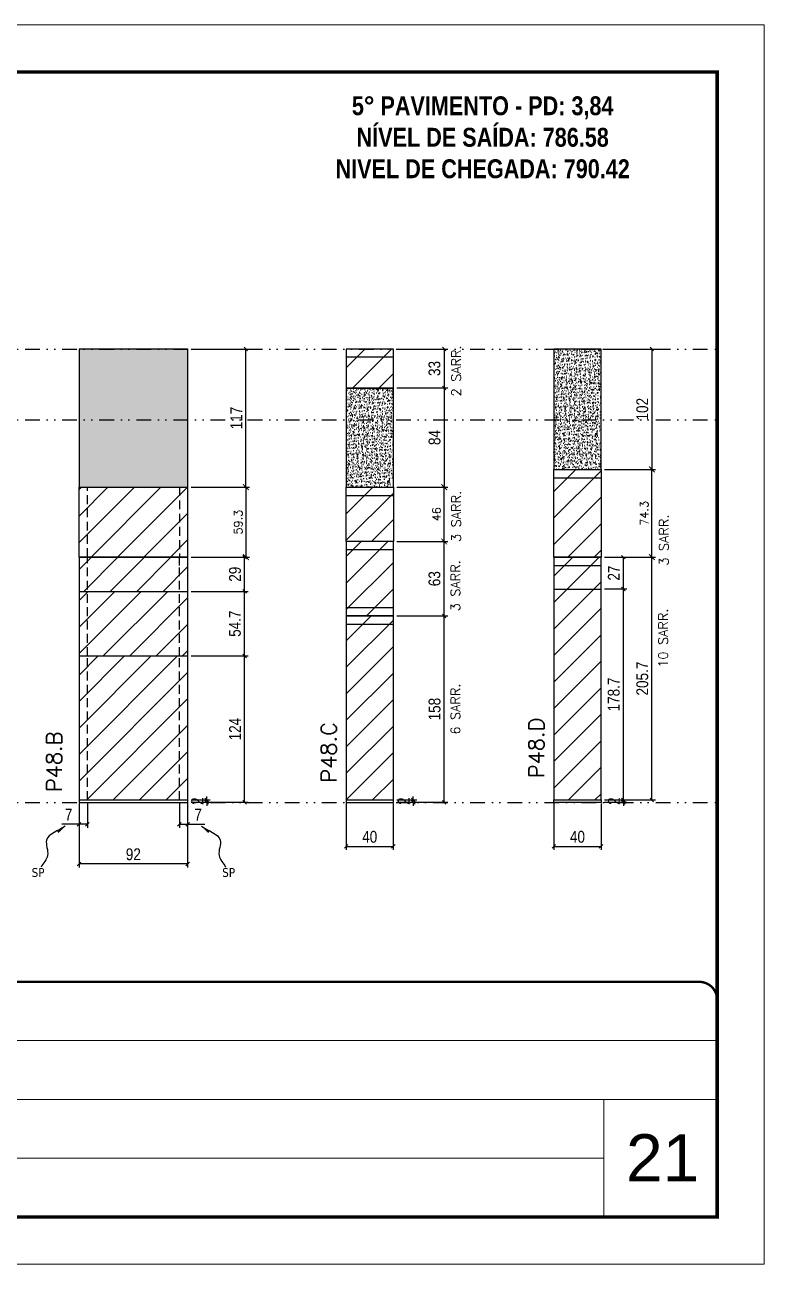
# Model space of a CAD drawing. Extents: x 28748 to 35002, y 14885 to 43501.
# Drawn here: x 29606 to 30233, y 36708 to 37758 of the extents above; entities that cross this region are included whole.
import ezdxf

# ---------------------------------------------------------------- set-up
doc = ezdxf.new("R2010")
doc.units = 0
for name, pattern in [('CONTINUO', [0]), ('DASHED', [0.75, 0.5, -0.25]), ('DIVIDE2', [0.625, 0.25, -0.125, 0, -0.125, 0, -0.125]), ('HIDDEN', [0.375, 0.25, -0.125])]:
    doc.linetypes.add(name, pattern=pattern)
for name, color, linetype, lineweight in [('CARIMBO', 255, 'Continuous', 9), ('Folhas', 255, 'Continuous', 9), ('Hachura', 251, 'Continuous', 9), ('SARRAFO DE PRESSAO', 251, 'DASHED', 9), ('Texto Seção', 7, 'Continuous', 15)]:
    doc.layers.add(name, color=color, linetype=linetype, lineweight=lineweight)
for name, color, linetype in [('COTA', 241, 'Continuous'), ('NOMENCLATURA', 7, 'Continuous'), ('Nível', 160, 'Continuous'), ('Painéis', 200, 'Continuous'), ('SARR_2.2x7', 40, 'Continuous'), ('Sarrafo de Pressão', 42, 'HIDDEN'), ('texto', 7, 'Continuous')]:
    doc.layers.add(name, color=color, linetype=linetype)
doc.styles.add('ARIAL', font='arial.ttf')
doc.styles.add('COTA TECNICA', font='techl___.ttf', dxfattribs={"height": 10})
doc.styles.add('COTA TECNICA-50', font='techl___.ttf', dxfattribs={"height": 10})
doc.styles.add('REGUA-120', font='ROMANS.shx', dxfattribs={"height": 15})
doc.styles.add('ROMANC', font='techb___.ttf', dxfattribs={"height": 2.5})
doc.styles.add('ROMANS', font='romans.shx')
doc.styles.get("Standard").update_dxf_attribs({"font": 'arial.ttf'})
doc.dimstyles.new('COTA PAINEL-50', dxfattribs={"dimtxt": 10, "dimasz": 3, "dimexe": 3, "dimexo": 3, "dimgap": 3, "dimtad": 1, "dimdec": 1, "dimzin": 12, "dimdsep": 46, "dimtxsty": 'COTA TECNICA-50', "dimblk1": 'OBLIQUE', "dimblk2": 'OBLIQUE', "dimsah": 1, "dimcen": 0.9, "dimclrd": 4, "dimclre": 4, "dimclrt": 240, "dimadec": 1, "dimazin": 3, "dimtfac": 1, "dimtdec": 1, "dimtmove": 0, "dimatfit": 3, "dimfxl": 1, "dimtolj": 1, "dimtzin": 12, "dimarcsym": 0})
doc.dimstyles.new('Cota Paínel', dxfattribs={"dimtxt": 7, "dimasz": 5, "dimexe": 3, "dimexo": 3, "dimgap": 3, "dimtad": 1, "dimdec": 1, "dimzin": 12, "dimdsep": 46, "dimtxsty": 'ROMANS', "dimblk": 'ARCHTICK', "dimcen": 0, "dimclrd": 4, "dimclre": 4, "dimclrt": 1, "dimadec": 1, "dimazin": 3, "dimtfac": 1, "dimtdec": 1, "dimtmove": 0, "dimatfit": 3, "dimldrblk": 'OBLIQUE', "dimfxl": 1, "dimtolj": 1, "dimtzin": 12, "dimarcsym": 0})
doc.dimstyles.new('PAINEL', dxfattribs={"dimtxt": 10, "dimasz": 3, "dimexe": 3, "dimexo": 3, "dimgap": 3, "dimtad": 1, "dimdec": 1, "dimzin": 12, "dimdsep": 46, "dimtxsty": 'COTA TECNICA', "dimblk1": 'OBLIQUE', "dimblk2": 'OBLIQUE', "dimsah": 1, "dimcen": 0.9, "dimclrd": 4, "dimclre": 4, "dimclrt": 240, "dimadec": 1, "dimazin": 3, "dimtfac": 1, "dimtdec": 1, "dimtmove": 0, "dimatfit": 3, "dimfxl": 1, "dimtolj": 1, "dimtzin": 12, "dimarcsym": 0})
doc.dimstyles.get("Standard").update_dxf_attribs({"dimtxt": 0.18, "dimasz": 0.18, "dimexe": 0.18, "dimexo": 0.0625, "dimgap": 0.09, "dimtad": 0, "dimtih": 1, "dimtoh": 1, "dimdec": 4, "dimzin": 0, "dimdsep": 46, "dimtxsty": 'Standard', "dimcen": 0.09, "dimadec": 0, "dimazin": 0, "dimtfac": 1, "dimtdec": 4, "dimtofl": 0, "dimtmove": 0, "dimatfit": 3, "dimfxl": 1, "dimtolj": 1, "dimtzin": 0, "dimarcsym": 0})
pattern_1 = [(45, (-100272.658, 8260.539), (-11.2253202, 11.2253202), [])]
pattern_2 = [(45, (25799.309, 30974.01), (-11.22532, 11.22532), [])]

# ---------------------------------------------------------------- blocks, each defined once
blk = doc.blocks.new('9999999999')
at = {"color": 30, "linetype": 'CONTINUO'}
for p, q in [((98564.6, 34379.6), (99584, 34379.6)), ((98564.6, 34329.8), (99488, 34329.8)), ((99584, 34329.8), (99488, 34329.8)), ((99488, 34329.8), (99488, 34230.2)), ((98564.6, 34280), (99488, 34280))]:
    blk.add_line(p, q, dxfattribs=at)
at = {"color": 30, "linetype": 'CONTINUO', "const_width": 2}
blk.add_lwpolyline([(99584, 34230.2), (99584, 34414.4, 0.414214), (99569, 34429.4), (98229, 34429.4, 0.414214), (98214, 34414.4), (98214, 34245.2, 0.414214), (98229, 34230.2), (99584, 34230.2)], format="xyb", dxfattribs=at)
at = {"layer": 'Folhas'}
blk.add_lwpolyline([(98139, 34190.2), (99624, 34190.2), (99624, 35240.2), (98139, 35240.2)], close=True, dxfattribs=at)
at = {"layer": 'Folhas', "color": 30, "const_width": 3}
blk.add_lwpolyline([(98214, 34230.2), (99584, 34230.2), (99584, 35200.2), (98214, 35200.2)], close=True, dxfattribs=at)
blk = doc.blocks.new('_Oblique')
at = {"color": 0, "linetype": 'ByBlock', "lineweight": -2}
blk.add_line((-0.5, -0.5), (0.5, 0.5), dxfattribs=at)
blk = doc.blocks.new('*D1607')
at = {"layer": 'COTA', "color": 4, "linetype": 'ByBlock', "lineweight": -2, "transparency": 16777216}
for p, q in [((29747.5, 37223.2), (29795.8, 37223.2)), ((29792.8, 37099.2), (29792.8, 37223.2)), ((29747.5, 37099.2), (29795.8, 37099.2))]:
    blk.add_line(p, q, dxfattribs=at)
at = {"layer": 'Defpoints', "color": 0, "linetype": 'ByBlock', "transparency": 16777216}
for p in [(29744.5, 37223.2), (29792.8, 37223.2), (29744.5, 37099.2)]:
    blk.add_point(p, dxfattribs=at)
at = {"layer": 'COTA', "color": 4, "linetype": 'ByBlock', "lineweight": -2, "transparency": 16777216, "xscale": 3, "yscale": 3, "zscale": 3}
for p, rotation in [((29792.8, 37223.2), 90), ((29792.8, 37099.2), 270)]:
    blk.add_blockref('_Oblique', p, dxfattribs=dict(at, rotation=rotation))
at = {"layer": 'COTA', "color": 240, "linetype": 'ByBlock', "transparency": 16777216, "insert": (29784.7, 37161.2), "char_height": 10, "attachment_point": 5, "rotation": 90, "style": 'COTA TECNICA'}
blk.add_mtext('\\A1;124', dxfattribs=at)
blk = doc.blocks.new('*D1608')
at = {"layer": 'COTA', "color": 4, "linetype": 'ByBlock', "lineweight": -2, "transparency": 16777216}
for p, q in [((29747.5, 37277.9), (29795.8, 37277.9)), ((29792.8, 37223.2), (29792.8, 37277.9)), ((29747.5, 37223.2), (29795.8, 37223.2))]:
    blk.add_line(p, q, dxfattribs=at)
at = {"layer": 'Defpoints', "color": 0, "linetype": 'ByBlock', "transparency": 16777216}
for p in [(29744.5, 37277.9), (29792.8, 37277.9), (29744.5, 37223.2)]:
    blk.add_point(p, dxfattribs=at)
at = {"layer": 'COTA', "color": 4, "linetype": 'ByBlock', "lineweight": -2, "transparency": 16777216, "xscale": 3, "yscale": 3, "zscale": 3}
for p, rotation in [((29792.8, 37277.9), 90), ((29792.8, 37223.2), 270)]:
    blk.add_blockref('_Oblique', p, dxfattribs=dict(at, rotation=rotation))
at = {"layer": 'COTA', "color": 240, "linetype": 'ByBlock', "transparency": 16777216, "insert": (29784.6, 37250.5), "char_height": 10, "attachment_point": 5, "rotation": 90, "style": 'COTA TECNICA'}
blk.add_mtext('\\A1;54.7', dxfattribs=at)
blk = doc.blocks.new('*D439')
at = {"layer": 'COTA', "color": 4, "lineweight": -2, "transparency": 16777216}
for p, q in [((29652.5, 37098.2), (29652.5, 37044)), ((29744.5, 37098.2), (29744.5, 37044)), ((29744.5, 37047), (29652.5, 37047))]:
    blk.add_line(p, q, dxfattribs=at)
at = {"layer": 'Defpoints', "color": 0, "transparency": 16777216}
for p in [(29652.5, 37101.2), (29744.5, 37101.2), (29652.5, 37047)]:
    blk.add_point(p, dxfattribs=at)
at = {"layer": 'COTA', "color": 4, "lineweight": -2, "transparency": 16777216, "xscale": 3, "yscale": 3, "zscale": 3, "rotation": 180}
blk.add_blockref('_Oblique', (29652.5, 37047), dxfattribs=at)
at = {"layer": 'COTA', "color": 4, "lineweight": -2, "transparency": 16777216, "xscale": 3, "yscale": 3, "zscale": 3}
blk.add_blockref('_Oblique', (29744.5, 37047), dxfattribs=at)
at = {"layer": 'COTA', "color": 240, "transparency": 16777216, "insert": (29698.5, 37055.1), "char_height": 10, "attachment_point": 5, "style": 'COTA TECNICA'}
blk.add_mtext('\\A1;92', dxfattribs=at)
blk = doc.blocks.new('*D440')
at = {"layer": 'COTA', "color": 4, "lineweight": -2, "transparency": 16777216}
for p, q in [((29659.5, 37098.2), (29659.5, 37077.6)), ((29652.5, 37096.2), (29652.5, 37077.6)), ((29652.5, 37080.6), (29637.8, 37080.6)), ((29659.5, 37080.6), (29652.5, 37080.6))]:
    blk.add_line(p, q, dxfattribs=at)
at = {"layer": 'Defpoints', "color": 0, "transparency": 16777216}
for p in [(29652.5, 37099.2), (29659.5, 37101.2), (29652.5, 37080.6)]:
    blk.add_point(p, dxfattribs=at)
at = {"layer": 'COTA', "color": 4, "lineweight": -2, "transparency": 16777216, "xscale": 3, "yscale": 3, "zscale": 3, "rotation": 180}
blk.add_blockref('_Oblique', (29652.5, 37080.6), dxfattribs=at)
at = {"layer": 'COTA', "color": 4, "lineweight": -2, "transparency": 16777216, "xscale": 3, "yscale": 3, "zscale": 3}
blk.add_blockref('_Oblique', (29659.5, 37080.6), dxfattribs=at)
at = {"layer": 'COTA', "color": 240, "transparency": 16777216, "insert": (29643.6, 37088.7), "char_height": 10, "attachment_point": 5, "style": 'COTA TECNICA-50'}
blk.add_mtext('\\A1;7', dxfattribs=at)
blk = doc.blocks.new('*D441')
at = {"layer": 'COTA', "color": 4, "lineweight": -2, "transparency": 16777216}
for p, q in [((29737.5, 37098.2), (29737.5, 37077.6)), ((29744.5, 37096.2), (29744.5, 37077.6)), ((29737.5, 37080.6), (29744.5, 37080.6)), ((29744.5, 37080.6), (29759.2, 37080.6))]:
    blk.add_line(p, q, dxfattribs=at)
at = {"layer": 'Defpoints', "color": 0, "transparency": 16777216}
for p in [(29737.5, 37101.2), (29744.5, 37099.2), (29744.5, 37080.6)]:
    blk.add_point(p, dxfattribs=at)
at = {"layer": 'COTA', "color": 4, "lineweight": -2, "transparency": 16777216, "xscale": 3, "yscale": 3, "zscale": 3, "rotation": 180}
blk.add_blockref('_Oblique', (29737.5, 37080.6), dxfattribs=at)
at = {"layer": 'COTA', "color": 4, "lineweight": -2, "transparency": 16777216, "xscale": 3, "yscale": 3, "zscale": 3}
blk.add_blockref('_Oblique', (29744.5, 37080.6), dxfattribs=at)
at = {"layer": 'COTA', "color": 240, "transparency": 16777216, "insert": (29753.4, 37088.7), "char_height": 10, "attachment_point": 5, "style": 'COTA TECNICA-50'}
blk.add_mtext('\\A1;7', dxfattribs=at)
blk = doc.blocks.new('*D442')
at = {"layer": 'COTA', "color": 4, "lineweight": -2, "transparency": 16777216}
for p, q in [((29878.9, 37098.2), (29878.9, 37058.8)), ((29918.9, 37098.2), (29918.9, 37058.8)), ((29878.9, 37061.8), (29918.9, 37061.8))]:
    blk.add_line(p, q, dxfattribs=at)
at = {"layer": 'Defpoints', "color": 0, "transparency": 16777216}
for p in [(29878.9, 37101.2), (29918.9, 37101.2), (29918.9, 37061.8)]:
    blk.add_point(p, dxfattribs=at)
at = {"layer": 'COTA', "color": 4, "lineweight": -2, "transparency": 16777216, "xscale": 3, "yscale": 3, "zscale": 3, "rotation": 180}
blk.add_blockref('_Oblique', (29878.9, 37061.8), dxfattribs=at)
at = {"layer": 'COTA', "color": 4, "lineweight": -2, "transparency": 16777216, "xscale": 3, "yscale": 3, "zscale": 3}
blk.add_blockref('_Oblique', (29918.9, 37061.8), dxfattribs=at)
at = {"layer": 'COTA', "color": 240, "transparency": 16777216, "insert": (29898.9, 37069.9), "char_height": 10, "attachment_point": 5, "style": 'COTA TECNICA'}
blk.add_mtext('\\A1;40', dxfattribs=at)
blk = doc.blocks.new('*D1611')
at = {"layer": 'COTA', "color": 4, "linetype": 'ByBlock', "lineweight": -2, "transparency": 16777216}
for p, q in [((29921.9, 37257.1), (29965, 37257.1)), ((29962, 37099.2), (29962, 37257.1)), ((29921.9, 37099.2), (29965, 37099.2))]:
    blk.add_line(p, q, dxfattribs=at)
at = {"layer": 'Defpoints', "color": 0, "linetype": 'ByBlock', "transparency": 16777216}
for p in [(29918.9, 37257.1), (29962, 37257.1), (29918.9, 37099.2)]:
    blk.add_point(p, dxfattribs=at)
at = {"layer": 'COTA', "color": 4, "linetype": 'ByBlock', "lineweight": -2, "transparency": 16777216, "xscale": 3, "yscale": 3, "zscale": 3}
for p, rotation in [((29962, 37257.1), 90), ((29962, 37099.2), 270)]:
    blk.add_blockref('_Oblique', p, dxfattribs=dict(at, rotation=rotation))
at = {"layer": 'COTA', "color": 240, "linetype": 'ByBlock', "transparency": 16777216, "insert": (29953.9, 37178.1), "char_height": 10, "attachment_point": 5, "rotation": 90, "style": 'COTA TECNICA'}
blk.add_mtext('\\A1;158', dxfattribs=at)
blk = doc.blocks.new('*D1612')
at = {"layer": 'COTA', "color": 4, "linetype": 'ByBlock', "lineweight": -2, "transparency": 16777216}
for p, q in [((29921.9, 37320.1), (29965, 37320.1)), ((29962, 37257.1), (29962, 37320.1)), ((29921.9, 37257.1), (29965, 37257.1))]:
    blk.add_line(p, q, dxfattribs=at)
at = {"layer": 'Defpoints', "color": 0, "linetype": 'ByBlock', "transparency": 16777216}
for p in [(29918.9, 37320.1), (29962, 37320.1), (29918.9, 37257.1)]:
    blk.add_point(p, dxfattribs=at)
at = {"layer": 'COTA', "color": 4, "linetype": 'ByBlock', "lineweight": -2, "transparency": 16777216, "xscale": 3, "yscale": 3, "zscale": 3}
for p, rotation in [((29962, 37320.1), 90), ((29962, 37257.1), 270)]:
    blk.add_blockref('_Oblique', p, dxfattribs=dict(at, rotation=rotation))
at = {"layer": 'COTA', "color": 240, "linetype": 'ByBlock', "transparency": 16777216, "insert": (29953.8, 37288.6), "char_height": 10, "attachment_point": 5, "rotation": 90, "style": 'COTA TECNICA'}
blk.add_mtext('\\A1;63', dxfattribs=at)
blk = doc.blocks.new('*D443')
at = {"layer": 'COTA', "color": 4, "lineweight": -2, "transparency": 16777216}
for p, q in [((30055, 37098.2), (30055, 37058.8)), ((30095, 37098.2), (30095, 37058.8)), ((30055, 37061.8), (30095, 37061.8))]:
    blk.add_line(p, q, dxfattribs=at)
at = {"layer": 'Defpoints', "color": 0, "transparency": 16777216}
for p in [(30055, 37101.2), (30095, 37101.2), (30095, 37061.8)]:
    blk.add_point(p, dxfattribs=at)
at = {"layer": 'COTA', "color": 4, "lineweight": -2, "transparency": 16777216, "xscale": 3, "yscale": 3, "zscale": 3, "rotation": 180}
blk.add_blockref('_Oblique', (30055, 37061.8), dxfattribs=at)
at = {"layer": 'COTA', "color": 4, "lineweight": -2, "transparency": 16777216, "xscale": 3, "yscale": 3, "zscale": 3}
blk.add_blockref('_Oblique', (30095, 37061.8), dxfattribs=at)
at = {"layer": 'COTA', "color": 240, "transparency": 16777216, "insert": (30075, 37069.9), "char_height": 10, "attachment_point": 5, "style": 'COTA TECNICA'}
blk.add_mtext('\\A1;40', dxfattribs=at)
blk = doc.blocks.new('*D444')
at = {"layer": 'COTA', "color": 4, "lineweight": -2, "transparency": 16777216}
for p, q in [((30098, 37101.2), (30116.9, 37101.2)), ((30098, 37099.2), (30116.9, 37099.2)), ((30113.9, 37101.2), (30113.9, 37104.2)), ((30113.9, 37099.2), (30113.9, 37101.2)), ((30113.9, 37099.2), (30113.9, 37096.2))]:
    blk.add_line(p, q, dxfattribs=at)
at = {"layer": 'Defpoints', "color": 0, "transparency": 16777216}
for p in [(30095, 37101.2), (30095, 37099.2), (30113.9, 37101.2)]:
    blk.add_point(p, dxfattribs=at)
at = {"layer": 'COTA', "color": 4, "lineweight": -2, "transparency": 16777216, "xscale": 3, "yscale": 3, "zscale": 3}
for p, rotation in [((30113.9, 37101.2), 270), ((30113.9, 37099.2), 90)]:
    blk.add_blockref('_Oblique', p, dxfattribs=dict(at, rotation=rotation))
at = {"layer": 'COTA', "color": 240, "transparency": 16777216, "insert": (30105.9, 37100.2), "char_height": 10, "attachment_point": 5, "rotation": 90, "style": 'COTA TECNICA-50'}
blk.add_mtext('\\A1;2', dxfattribs=at)
blk = doc.blocks.new('*D1613')
at = {"layer": 'COTA', "color": 4, "linetype": 'ByBlock', "lineweight": -2, "transparency": 16777216}
for p, q in [((30098, 37306.9), (30141.1, 37306.9)), ((30138.1, 37101.2), (30138.1, 37306.9)), ((30098, 37101.2), (30141.1, 37101.2))]:
    blk.add_line(p, q, dxfattribs=at)
at = {"layer": 'Defpoints', "color": 0, "linetype": 'ByBlock', "transparency": 16777216}
for p in [(30095, 37306.9), (30138.1, 37306.9), (30095, 37101.2)]:
    blk.add_point(p, dxfattribs=at)
at = {"layer": 'COTA', "color": 4, "linetype": 'ByBlock', "lineweight": -2, "transparency": 16777216, "xscale": 3, "yscale": 3, "zscale": 3}
for p, rotation in [((30138.1, 37306.9), 90), ((30138.1, 37101.2), 270)]:
    blk.add_blockref('_Oblique', p, dxfattribs=dict(at, rotation=rotation))
at = {"layer": 'COTA', "color": 240, "linetype": 'ByBlock', "transparency": 16777216, "insert": (30130, 37204), "char_height": 10, "attachment_point": 5, "rotation": 90, "style": 'COTA TECNICA'}
blk.add_mtext('\\A1;205.7', dxfattribs=at)
blk = doc.blocks.new('*D1614')
at = {"layer": 'COTA', "color": 4, "linetype": 'ByBlock', "lineweight": -2, "transparency": 16777216}
for p, q in [((30098, 37279.9), (30116.9, 37279.9)), ((30113.9, 37101.2), (30113.9, 37279.9)), ((30098, 37101.2), (30116.9, 37101.2))]:
    blk.add_line(p, q, dxfattribs=at)
at = {"layer": 'Defpoints', "color": 0, "linetype": 'ByBlock', "transparency": 16777216}
for p in [(30095, 37279.9), (30113.9, 37279.9), (30095, 37101.2)]:
    blk.add_point(p, dxfattribs=at)
at = {"layer": 'COTA', "color": 4, "linetype": 'ByBlock', "lineweight": -2, "transparency": 16777216, "xscale": 3, "yscale": 3, "zscale": 3}
for p, rotation in [((30113.9, 37279.9), 90), ((30113.9, 37101.2), 270)]:
    blk.add_blockref('_Oblique', p, dxfattribs=dict(at, rotation=rotation))
at = {"layer": 'COTA', "color": 240, "linetype": 'ByBlock', "transparency": 16777216, "insert": (30105.8, 37190.5), "char_height": 10, "attachment_point": 5, "rotation": 90, "style": 'COTA TECNICA'}
blk.add_mtext('\\A1;178.7', dxfattribs=at)
blk = doc.blocks.new('*D1615')
at = {"layer": 'COTA', "color": 4, "linetype": 'ByBlock', "lineweight": -2, "transparency": 16777216}
for p, q in [((30098, 37306.9), (30116.9, 37306.9)), ((30113.9, 37279.9), (30113.9, 37306.9)), ((30098, 37279.9), (30116.9, 37279.9))]:
    blk.add_line(p, q, dxfattribs=at)
at = {"layer": 'Defpoints', "color": 0, "linetype": 'ByBlock', "transparency": 16777216}
for p in [(30095, 37306.9), (30113.9, 37306.9), (30095, 37279.9)]:
    blk.add_point(p, dxfattribs=at)
at = {"layer": 'COTA', "color": 4, "linetype": 'ByBlock', "lineweight": -2, "transparency": 16777216, "xscale": 3, "yscale": 3, "zscale": 3}
for p, rotation in [((30113.9, 37306.9), 90), ((30113.9, 37279.9), 270)]:
    blk.add_blockref('_Oblique', p, dxfattribs=dict(at, rotation=rotation))
at = {"layer": 'COTA', "color": 240, "linetype": 'ByBlock', "transparency": 16777216, "insert": (30105.8, 37293.4), "char_height": 10, "attachment_point": 5, "rotation": 90, "style": 'COTA TECNICA'}
blk.add_mtext('\\A1;27', dxfattribs=at)
blk = doc.blocks.new('*D1616')
at = {"layer": 'COTA', "color": 4, "linetype": 'ByBlock', "lineweight": -2, "transparency": 16777216}
for p, q in [((29747.5, 37306.9), (29795.8, 37306.9)), ((29792.8, 37277.9), (29792.8, 37306.9)), ((29747.5, 37277.9), (29795.8, 37277.9))]:
    blk.add_line(p, q, dxfattribs=at)
at = {"layer": 'Defpoints', "color": 0, "linetype": 'ByBlock', "transparency": 16777216}
for p in [(29744.5, 37306.9), (29792.8, 37306.9), (29744.5, 37277.9)]:
    blk.add_point(p, dxfattribs=at)
at = {"layer": 'COTA', "color": 4, "linetype": 'ByBlock', "lineweight": -2, "transparency": 16777216, "xscale": 3, "yscale": 3, "zscale": 3}
for p, rotation in [((29792.8, 37306.9), 90), ((29792.8, 37277.9), 270)]:
    blk.add_blockref('_Oblique', p, dxfattribs=dict(at, rotation=rotation))
at = {"layer": 'COTA', "color": 240, "linetype": 'ByBlock', "transparency": 16777216, "insert": (29784.7, 37292.4), "char_height": 10, "attachment_point": 5, "rotation": 90, "style": 'COTA TECNICA'}
blk.add_mtext('\\A1;29', dxfattribs=at)
blk = doc.blocks.new('*D1617')
at = {"layer": 'COTA', "color": 4, "linetype": 'ByBlock', "lineweight": -2, "transparency": 16777216}
for p, q in [((29747.5, 37483.2), (29796.9, 37483.2)), ((29793.9, 37366.2), (29793.9, 37483.2)), ((29747.5, 37366.2), (29796.9, 37366.2))]:
    blk.add_line(p, q, dxfattribs=at)
at = {"layer": 'Defpoints', "color": 0, "linetype": 'ByBlock', "transparency": 16777216}
for p in [(29744.5, 37483.2), (29793.9, 37483.2), (29744.5, 37366.2)]:
    blk.add_point(p, dxfattribs=at)
at = {"layer": 'COTA', "color": 4, "linetype": 'ByBlock', "lineweight": -2, "transparency": 16777216, "xscale": 3, "yscale": 3, "zscale": 3}
for p, rotation in [((29793.9, 37483.2), 90), ((29793.9, 37366.2), 270)]:
    blk.add_blockref('_Oblique', p, dxfattribs=dict(at, rotation=rotation))
at = {"layer": 'COTA', "color": 240, "linetype": 'ByBlock', "transparency": 16777216, "insert": (29785.8, 37424.7), "char_height": 10, "attachment_point": 5, "rotation": 90, "style": 'COTA TECNICA'}
blk.add_mtext('\\A1;117', dxfattribs=at)
blk = doc.blocks.new('*D1618')
at = {"layer": 'COTA', "color": 4, "linetype": 'ByBlock', "lineweight": -2, "transparency": 16777216}
for p, q in [((29921.9, 37450.2), (29965, 37450.2)), ((29962, 37450.2), (29962, 37366.2)), ((29921.9, 37366.2), (29965, 37366.2))]:
    blk.add_line(p, q, dxfattribs=at)
at = {"layer": 'Defpoints', "color": 0, "linetype": 'ByBlock', "transparency": 16777216}
for p in [(29918.9, 37450.2), (29918.9, 37366.2), (29962, 37366.2)]:
    blk.add_point(p, dxfattribs=at)
at = {"layer": 'COTA', "color": 4, "linetype": 'ByBlock', "lineweight": -2, "transparency": 16777216, "xscale": 3, "yscale": 3, "zscale": 3}
for p, rotation in [((29962, 37450.2), 90), ((29962, 37366.2), 270)]:
    blk.add_blockref('_Oblique', p, dxfattribs=dict(at, rotation=rotation))
at = {"layer": 'COTA', "color": 240, "linetype": 'ByBlock', "transparency": 16777216, "insert": (29953.9, 37408.2), "char_height": 10, "attachment_point": 5, "rotation": 90, "style": 'COTA TECNICA'}
blk.add_mtext('\\A1;84', dxfattribs=at)
blk = doc.blocks.new('*D1619')
at = {"layer": 'COTA', "color": 4, "linetype": 'ByBlock', "lineweight": -2, "transparency": 16777216}
for p, q in [((30098, 37483.2), (30141.1, 37483.2)), ((30138.1, 37483.2), (30138.1, 37381.2)), ((30098, 37381.2), (30141.1, 37381.2))]:
    blk.add_line(p, q, dxfattribs=at)
at = {"layer": 'Defpoints', "color": 0, "linetype": 'ByBlock', "transparency": 16777216}
for p in [(30095, 37483.2), (30095, 37381.2), (30138.1, 37381.2)]:
    blk.add_point(p, dxfattribs=at)
at = {"layer": 'COTA', "color": 4, "linetype": 'ByBlock', "lineweight": -2, "transparency": 16777216, "xscale": 3, "yscale": 3, "zscale": 3}
for p, rotation in [((30138.1, 37483.2), 90), ((30138.1, 37381.2), 270)]:
    blk.add_blockref('_Oblique', p, dxfattribs=dict(at, rotation=rotation))
at = {"layer": 'COTA', "color": 240, "linetype": 'ByBlock', "transparency": 16777216, "insert": (30130, 37432.2), "char_height": 10, "attachment_point": 5, "rotation": 90, "style": 'COTA TECNICA'}
blk.add_mtext('\\A1;102', dxfattribs=at)
blk = doc.blocks.new('*D1620')
at = {"layer": 'COTA', "color": 4, "lineweight": -2, "transparency": 16777216}
for p, q in [((29921.9, 37101.2), (29938.8, 37101.2)), ((29921.9, 37099.2), (29938.8, 37099.2)), ((29935.8, 37101.2), (29935.8, 37104.2)), ((29935.8, 37099.2), (29935.8, 37101.2)), ((29935.8, 37099.2), (29935.8, 37096.2))]:
    blk.add_line(p, q, dxfattribs=at)
at = {"layer": 'Defpoints', "color": 0, "transparency": 16777216}
for p in [(29918.9, 37101.2), (29918.9, 37099.2), (29935.8, 37101.2)]:
    blk.add_point(p, dxfattribs=at)
at = {"layer": 'COTA', "color": 4, "lineweight": -2, "transparency": 16777216, "xscale": 3, "yscale": 3, "zscale": 3}
for p, rotation in [((29935.8, 37101.2), 270), ((29935.8, 37099.2), 90)]:
    blk.add_blockref('_Oblique', p, dxfattribs=dict(at, rotation=rotation))
at = {"layer": 'COTA', "color": 240, "transparency": 16777216, "insert": (29927.8, 37100.2), "char_height": 10, "attachment_point": 5, "rotation": 90, "style": 'COTA TECNICA-50'}
blk.add_mtext('\\A1;2', dxfattribs=at)
blk = doc.blocks.new('*D446')
at = {"layer": 'COTA', "color": 4, "lineweight": -2, "transparency": 16777216}
for p, q in [((29747.5, 37101.2), (29763.7, 37101.2)), ((29747.5, 37099.2), (29763.7, 37099.2)), ((29760.7, 37101.2), (29760.7, 37104.2)), ((29760.7, 37099.2), (29760.7, 37101.2)), ((29760.7, 37099.2), (29760.7, 37096.2))]:
    blk.add_line(p, q, dxfattribs=at)
at = {"layer": 'Defpoints', "color": 0, "transparency": 16777216}
for p in [(29744.5, 37101.2), (29744.5, 37099.2), (29760.7, 37101.2)]:
    blk.add_point(p, dxfattribs=at)
at = {"layer": 'COTA', "color": 4, "lineweight": -2, "transparency": 16777216, "xscale": 3, "yscale": 3, "zscale": 3}
for p, rotation in [((29760.7, 37101.2), 270), ((29760.7, 37099.2), 90)]:
    blk.add_blockref('_Oblique', p, dxfattribs=dict(at, rotation=rotation))
at = {"layer": 'COTA', "color": 240, "transparency": 16777216, "insert": (29752.7, 37100.2), "char_height": 10, "attachment_point": 5, "rotation": 90, "style": 'COTA TECNICA-50'}
blk.add_mtext('\\A1;2', dxfattribs=at)
blk = doc.blocks.new('_ArchTick')
at = {"color": 0, "linetype": 'ByBlock', "const_width": 0.15}
blk.add_lwpolyline([(-0.5, -0.5), (0.5, 0.5)], dxfattribs=at)
blk = doc.blocks.new('*D1626')
at = {"layer": 'COTA', "color": 4, "lineweight": -2, "transparency": 16777216}
for p, q in [((30098, 37381.2), (30141.1, 37381.2)), ((30138.1, 37306.9), (30138.1, 37381.2)), ((30098, 37306.9), (30141.1, 37306.9))]:
    blk.add_line(p, q, dxfattribs=at)
at = {"layer": 'Defpoints', "color": 0, "transparency": 16777216}
for p in [(30095, 37381.2), (30138.1, 37381.2), (30095, 37306.9)]:
    blk.add_point(p, dxfattribs=at)
at = {"layer": 'COTA', "color": 4, "lineweight": -2, "transparency": 16777216, "xscale": 5, "yscale": 5, "zscale": 5}
for p, rotation in [((30138.1, 37381.2), 90), ((30138.1, 37306.9), 270)]:
    blk.add_blockref('_ArchTick', p, dxfattribs=dict(at, rotation=rotation))
at = {"layer": 'COTA', "color": 1, "transparency": 16777216, "insert": (30131.6, 37344), "char_height": 7, "attachment_point": 5, "rotation": 90, "style": 'ROMANS'}
blk.add_mtext('\\A1;74.3', dxfattribs=at)
blk = doc.blocks.new('*D1627')
at = {"layer": 'COTA', "color": 4, "lineweight": -2, "transparency": 16777216}
for p, q in [((29921.9, 37366.2), (29965, 37366.2)), ((29962, 37320.1), (29962, 37366.2)), ((29921.9, 37320.1), (29965, 37320.1))]:
    blk.add_line(p, q, dxfattribs=at)
at = {"layer": 'Defpoints', "color": 0, "transparency": 16777216}
for p in [(29918.9, 37366.2), (29962, 37366.2), (29918.9, 37320.1)]:
    blk.add_point(p, dxfattribs=at)
at = {"layer": 'COTA', "color": 4, "lineweight": -2, "transparency": 16777216, "xscale": 5, "yscale": 5, "zscale": 5}
for p, rotation in [((29962, 37366.2), 90), ((29962, 37320.1), 270)]:
    blk.add_blockref('_ArchTick', p, dxfattribs=dict(at, rotation=rotation))
at = {"layer": 'COTA', "color": 1, "transparency": 16777216, "insert": (29955.5, 37343.2), "char_height": 7, "attachment_point": 5, "rotation": 90, "style": 'ROMANS'}
blk.add_mtext('\\A1;46', dxfattribs=at)
blk = doc.blocks.new('*D466')
at = {"layer": 'COTA', "color": 4, "lineweight": -2, "transparency": 16777216}
for p, q in [((29747.5, 37366.2), (29796.9, 37366.2)), ((29793.9, 37366.2), (29793.9, 37306.9)), ((29747.5, 37306.9), (29796.9, 37306.9))]:
    blk.add_line(p, q, dxfattribs=at)
at = {"layer": 'Defpoints', "color": 0, "transparency": 16777216}
for p in [(29744.5, 37366.2), (29744.5, 37306.9), (29793.9, 37306.9)]:
    blk.add_point(p, dxfattribs=at)
at = {"layer": 'COTA', "color": 4, "lineweight": -2, "transparency": 16777216, "xscale": 5, "yscale": 5, "zscale": 5}
for p, rotation in [((29793.9, 37366.2), 90), ((29793.9, 37306.9), 270)]:
    blk.add_blockref('_ArchTick', p, dxfattribs=dict(at, rotation=rotation))
at = {"layer": 'COTA', "color": 1, "transparency": 16777216, "insert": (29787.4, 37336.5), "char_height": 7, "attachment_point": 5, "rotation": 90, "style": 'ROMANS'}
blk.add_mtext('\\A1;59.3', dxfattribs=at)
blk = doc.blocks.new('*D2242')
at = {"layer": 'COTA', "color": 4, "lineweight": -2, "transparency": 16777216}
for p, q in [((29921.9, 37483.2), (29965, 37483.2)), ((29962, 37483.2), (29962, 37450.2)), ((29921.9, 37450.2), (29965, 37450.2))]:
    blk.add_line(p, q, dxfattribs=at)
at = {"layer": 'Defpoints', "color": 0, "transparency": 16777216}
for p in [(29918.9, 37483.2), (29918.9, 37450.2), (29962, 37450.2)]:
    blk.add_point(p, dxfattribs=at)
at = {"layer": 'COTA', "color": 4, "lineweight": -2, "transparency": 16777216, "xscale": 3, "yscale": 3, "zscale": 3}
for p, rotation in [((29962, 37483.2), 90), ((29962, 37450.2), 270)]:
    blk.add_blockref('_Oblique', p, dxfattribs=dict(at, rotation=rotation))
at = {"layer": 'COTA', "color": 240, "transparency": 16777216, "insert": (29953.8, 37466.7), "char_height": 10, "attachment_point": 5, "rotation": 90, "style": 'COTA TECNICA'}
blk.add_mtext('\\A1;33', dxfattribs=at)

msp = doc.modelspace()

# ---------------------------------------------------------------- hatches: boundary and pattern name
at = {"layer": 'COTA', "linetype": 'ByBlock'}
h = msp.add_hatch(dxfattribs=at)
h.set_pattern_fill('AR-CONC', color=256, scale=0.03)
h.set_pattern_definition([(50, (-104785.608, 7134.9875), (5.46554007, -0.47817257), [0.5715, -6.2865]), (355, (-104785.608, 7134.9875), (-1.05730264, 5.73170536), [0.4572, -5.02921753]), (100.4514447, (-104785.1524, 7134.9477), (4.40823741, 5.25353256), [0.48570026, -5.34270734]), (46.1842, (-104785.608, 7136.5115), (8.13237123, -1.26126984), [0.85725, -9.42975]), (96.6355576, (-104784.93, 7136.4064), (7.122124, 7.42278374), [0.7285507, -8.01406824]), (351.184151, (-104785.608, 7136.5115), (7.122124, 7.42278374), [0.685799, -7.54379196]), (21, (-104784.846, 7136.1305), (4.54843174, -3.06795595), [0.5715, -6.2865]), (326, (-104784.846, 7136.1305), (1.85406085, 5.52563898), [0.4572, -5.0292]), (71.451445, (-104784.467, 7135.875), (6.40249258, 2.45768307), [0.48570026, -5.34269813]), (37.5, (-104785.6079, 7134.9875), (0.092658098, 2.536651166), [0, -4.96824, 0, -5.1054, 0, -5.04825]), (7.5, (-104785.608, 7134.9875), (2.004589875, 3.005417245), [0, -2.91084, 0, -4.85394, 0, -1.92405]), (327.5, (-104787.3071, 7134.9875), (4.067717855, -0.17186232), [0, -1.905, 0, -5.9436, 0, -7.8867]), (317.5, (-104788.069, 7134.9875), (4.44387544, 0.76279473), [0, -2.4765, 0, -3.94716, 0, -5.6007])])
h.paths.add_polyline_path([(29652.5, 37483.15), (29652.5, 37366.18), (29744.5, 37366.18), (29744.5, 37483.15)])
h = msp.add_hatch(dxfattribs=at)
h.set_pattern_fill('AR-CONC', color=256, scale=0.03)
h.set_pattern_definition([(50, (-101670.108, 8283.7626), (5.46554007, -0.47817257), [0.5715, -6.2865]), (355, (-101670.108, 8283.7626), (-1.05730264, 5.73170536), [0.4572, -5.02921753]), (100.4514447, (-101669.6525, 8283.723), (4.40823741, 5.25353256), [0.48570026, -5.34270734]), (46.1842, (-101670.108, 8285.2866), (8.13237123, -1.26126984), [0.85725, -9.42975]), (96.6355576, (-101669.43, 8285.1815), (7.122124, 7.42278374), [0.7285507, -8.01406824]), (351.184151, (-101670.108, 8285.287), (7.122124, 7.42278374), [0.685799, -7.54379196]), (21, (-101669.346, 8284.9056), (4.54843174, -3.06795595), [0.5715, -6.2865]), (326, (-101669.346, 8284.9056), (1.85406085, 5.52563898), [0.4572, -5.0292]), (71.451445, (-101668.967, 8284.65), (6.40249258, 2.45768307), [0.48570026, -5.34269813]), (37.5, (-101670.108, 8283.7626), (0.092658098, 2.536651166), [0, -4.96824, 0, -5.1054, 0, -5.04825]), (7.5, (-101670.108, 8283.7626), (2.004589875, 3.005417245), [0, -2.91084, 0, -4.85394, 0, -1.92405]), (327.5, (-101671.8072, 8283.7626), (4.067717855, -0.17186232), [0, -1.905, 0, -5.9436, 0, -7.8867]), (317.5, (-101672.5692, 8283.7626), (4.44387544, 0.76279473), [0, -2.4765, 0, -3.94716, 0, -5.6007])])
h.paths.add_polyline_path([(30054.99, 37381.18), (30094.99, 37381.18), (30094.99, 37483.15), (30054.99, 37483.15)])
h = msp.add_hatch(dxfattribs=at)
h.set_pattern_fill('AR-CONC', color=256, scale=0.03)
h.set_pattern_definition([(50, (-101846.165, 8243.7626), (5.46554007, -0.47817257), [0.5715, -6.2865]), (355, (-101846.165, 8243.7626), (-1.05730264, 5.73170536), [0.4572, -5.02921753]), (100.4514447, (-101845.7093, 8243.723), (4.40823741, 5.25353256), [0.48570026, -5.34270734]), (46.1842, (-101846.165, 8245.2866), (8.13237123, -1.26126984), [0.85725, -9.42975]), (96.6355576, (-101845.487, 8245.1815), (7.122124, 7.42278374), [0.7285507, -8.01406824]), (351.184151, (-101846.165, 8245.287), (7.122124, 7.42278374), [0.685799, -7.54379196]), (21, (-101845.403, 8244.9056), (4.54843174, -3.06795595), [0.5715, -6.2865]), (326, (-101845.403, 8244.9056), (1.85406085, 5.52563898), [0.4572, -5.0292]), (71.451445, (-101845.024, 8244.65), (6.40249258, 2.45768307), [0.48570026, -5.34269813]), (37.5, (-101846.1648, 8243.7626), (0.092658098, 2.536651166), [0, -4.96824, 0, -5.1054, 0, -5.04825]), (7.5, (-101846.1648, 8243.7626), (2.004589875, 3.005417245), [0, -2.91084, 0, -4.85394, 0, -1.92405]), (327.5, (-101847.864, 8243.7626), (4.067717855, -0.17186232), [0, -1.905, 0, -5.9436, 0, -7.8867]), (317.5, (-101848.626, 8243.7626), (4.44387544, 0.76279473), [0, -2.4765, 0, -3.94716, 0, -5.6007])])
h.paths.add_polyline_path([(29878.94, 37366.18), (29918.94, 37366.18), (29918.94, 37450.15), (29878.94, 37450.15)])
at = {"layer": 'Hachura'}
h = msp.add_hatch(dxfattribs=at)
h.set_pattern_fill('ANSI31', color=256, scale=5)
h.paths.add_polyline_path([(29918.94, 37483.15), (29878.94, 37483.15), (29878.94, 37450.15), (29918.94, 37450.15)])
at = {"layer": 'Hachura', "linetype": 'ByBlock'}
h = msp.add_hatch(dxfattribs=at)
h.set_pattern_fill('ANSI31', color=256, scale=5)
h.set_pattern_definition(pattern_2)
h.paths.add_polyline_path([(30054.99, 37381.18), (30054.99, 37306.88), (30094.99, 37306.88), (30094.99, 37381.18)])
h = msp.add_hatch(dxfattribs=at)
h.set_pattern_fill('ANSI31', color=256, scale=5)
h.set_pattern_definition(pattern_2)
h.paths.add_polyline_path([(29744.5, 37366.18), (29652.5, 37366.18), (29652.5, 37306.88), (29744.5, 37306.88)])
h = msp.add_hatch(dxfattribs=at)
h.set_pattern_fill('ANSI31', color=256, scale=5)
h.set_pattern_definition(pattern_2)
h.paths.add_polyline_path([(29918.94, 37366.18), (29878.94, 37366.18), (29878.94, 37320.13), (29918.94, 37320.13)])
h = msp.add_hatch(dxfattribs=at)
h.set_pattern_fill('ANSI31', color=256, scale=5)
h.set_pattern_definition([(45, (-100272.658, 8228.52), (-11.2253202, 11.2253202), [])])
h.paths.add_polyline_path([(29878.94, 37257.11), (29918.94, 37257.11), (29918.94, 37320.13), (29878.94, 37320.13)])
h = msp.add_hatch(dxfattribs=at)
h.set_pattern_fill('ANSI31', color=256, scale=5)
h.set_pattern_definition([(45, (25799.309, 30928.733), (-11.22532, 11.22532), [])])
h.paths.add_polyline_path([(29744.5, 37306.88), (29652.5, 37306.88), (29652.5, 37277.88), (29744.5, 37277.88)])
h = msp.add_hatch(dxfattribs=at)
h.set_pattern_fill('ANSI31', color=256, scale=5)
h.set_pattern_definition(pattern_1)
h.paths.add_polyline_path([(30094.99, 37306.88), (30054.99, 37306.88), (30054.99, 37101.15), (30094.99, 37101.15)])
h = msp.add_hatch(dxfattribs=at)
h.set_pattern_fill('ANSI31', color=256, scale=5)
h.set_pattern_definition(pattern_1)
h.paths.add_polyline_path([(29652.5, 37277.88), (29652.5, 37223.15), (29744.5, 37223.15), (29744.5, 37277.88)])
h = msp.add_hatch(dxfattribs=at)
h.set_pattern_fill('ANSI31', color=256, scale=5)
h.set_pattern_definition([(45, (25799.309, 30956.267), (-11.22532, 11.22532), [])])
h.paths.add_polyline_path([(29918.94, 37257.11), (29878.94, 37257.11), (29878.94, 37101.15), (29918.94, 37101.15)])
h = msp.add_hatch(dxfattribs=at)
h.set_pattern_fill('ANSI31', color=256, scale=5)
h.set_pattern_definition(pattern_2)
h.paths.add_polyline_path([(29652.5, 37223.15), (29652.5, 37101.15), (29744.5, 37101.15), (29744.5, 37223.15)])

# ---------------------------------------------------------------- linework, layer by layer
at = {"layer": 'COTA', "linetype": 'ByBlock'}
for p, q in [((29652.5, 37483.15), (29652.5, 37366.18)), ((29744.5, 37483.15), (29652.5, 37483.15)), ((29744.5, 37483.15), (29744.5, 37366.18))]:
    msp.add_line(p, q, dxfattribs=at)
for points in [[(30054.99, 37381.18), (30094.99, 37381.18), (30094.99, 37483.15), (30054.99, 37483.15)], [(29878.94, 37366.18), (29918.94, 37366.18), (29918.94, 37450.15), (29878.94, 37450.15)]]:
    msp.add_lwpolyline(points, close=True, dxfattribs=at)
at = {"layer": 'Nível', "color": 4, "linetype": 'DIVIDE2', "ltscale": 50}
for p, q in [((29166.41, 37483.15), (30193.34, 37483.15)), ((29166.41, 37423.15), (30193.34, 37423.15)), ((29166.41, 37099.15), (30193.34, 37099.15))]:
    msp.add_line(p, q, dxfattribs=at)
at = {"layer": 'Painéis'}
for p, q in [((29918.94, 37483.15), (29878.94, 37483.15)), ((29878.94, 37483.15), (29878.94, 37450.15)), ((29918.94, 37450.15), (29918.94, 37483.15)), ((29878.94, 37450.15), (29918.94, 37450.15)), ((30054.99, 37279.88), (30094.99, 37279.88)), ((29878.94, 37101.15), (29918.94, 37101.15)), ((29878.94, 37099.15), (29918.94, 37099.15))]:
    msp.add_line(p, q, dxfattribs=at)
at = {"layer": 'Painéis', "linetype": 'ByBlock'}
for p, q in [((29652.5, 37366.18), (29744.5, 37366.18)), ((29652.5, 37306.88), (29652.5, 37366.18)), ((29744.5, 37366.18), (29744.5, 37306.88)), ((29652.5, 37306.88), (29652.5, 37223.15)), ((29652.5, 37306.88), (29744.5, 37306.88)), ((29744.5, 37306.88), (29652.5, 37306.88)), ((29652.5, 37306.88), (29744.5, 37306.88)), ((29744.5, 37306.88), (29652.5, 37306.88)), ((29744.5, 37306.88), (29744.5, 37223.15)), ((29652.5, 37277.88), (29744.5, 37277.88)), ((29652.5, 37223.15), (29652.5, 37099.15)), ((29652.5, 37223.15), (29744.5, 37223.15)), ((29744.5, 37223.15), (29744.5, 37099.15)), ((29652.5, 37101.15), (29744.5, 37101.15)), ((29652.5, 37099.15), (29744.5, 37099.15))]:
    msp.add_line(p, q, dxfattribs=at)
at = {"layer": 'Painéis'}
for points in [[(30054.99, 37381.18), (30094.99, 37381.18), (30094.99, 37306.88), (30054.99, 37306.88)], [(29878.94, 37366.18), (29918.94, 37366.18), (29918.94, 37320.13), (29878.94, 37320.13)], [(29878.94, 37257.11), (29918.94, 37257.11), (29918.94, 37320.13), (29878.94, 37320.13)], [(30054.99, 37101.15), (30094.99, 37101.15), (30094.99, 37306.88), (30054.99, 37306.88)], [(30054.99, 37306.88), (30094.99, 37306.88), (30094.99, 37306.88), (30054.99, 37306.88)], [(30054.99, 37101.15), (30094.99, 37101.15), (30094.99, 37099.15), (30054.99, 37099.15)]]:
    msp.add_lwpolyline(points, close=True, dxfattribs=at)
msp.add_lwpolyline([(29918.94, 37099.15), (29918.94, 37257.11), (29878.94, 37257.11), (29878.94, 37099.15)], dxfattribs=at)
at = {"layer": 'SARR_2.2x7'}
for p, q in [((29918.94, 37476.15), (29878.94, 37476.15)), ((30054.99, 37374.18), (30094.99, 37374.18)), ((29878.94, 37359.18), (29918.94, 37359.18)), ((29918.94, 37313.13), (29878.94, 37313.13)), ((30054.99, 37299.88), (30094.99, 37299.88)), ((29878.94, 37264.11), (29918.94, 37264.11)), ((29878.94, 37250.11), (29918.94, 37250.11))]:
    msp.add_line(p, q, dxfattribs=at)
at = {"layer": 'Sarrafo de Pressão', "ltscale": 30}
for p, q in [((29659.5, 37306.88), (29659.5, 37366.18)), ((29737.5, 37366.18), (29737.5, 37306.88)), ((29659.5, 37223.15), (29659.5, 37306.88)), ((29737.5, 37299.88), (29737.5, 37306.88)), ((29737.5, 37223.15), (29737.5, 37299.88)), ((29659.5, 37101.15), (29659.5, 37223.15)), ((29737.5, 37101.15), (29737.5, 37223.15))]:
    msp.add_line(p, q, dxfattribs=at)

# ---------------------------------------------------------------- block references
at = {"layer": 'SARRAFO DE PRESSAO', "color": 6, "linetype": 'ByBlock'}
msp.add_blockref('9999999999', (-69390.64, 2517.66), dxfattribs=at)

# ---------------------------------------------------------------- texts
at = {"layer": 'CARIMBO', "style": 'ARIAL'}
msp.add_text('21', height=40, dxfattribs=at).set_placement((30116.2, 36778.01))
at = {"layer": 'NOMENCLATURA', "color": 2, "insert": (29994.67, 37723.93), "char_height": 16, "attachment_point": 2, "style": 'ROMANC'}
msp.add_mtext_dynamic_manual_height_columns('\\P5° PAVIMENTO - PD: 3,84\\PNÍVEL DE SAÍDA: 786.58\\PNIVEL DE CHEGADA: 790.42', width=300.2766, gutter_width=1, heights=[0], dxfattribs=at)
at = {"layer": 'texto', "color": 0, "char_height": 7.5, "attachment_point": 5}
for insert in [(29617.73, 37039.66), (29779.28, 37039.66)]:
    msp.add_mtext('{\\fTahoma|b0|i0|c0|p34;\\C4;SP}', dxfattribs=dict(at, insert=insert))
at = {"layer": 'Texto Seção', "linetype": 'Continuous', "style": 'ROMANS'}
for s, p in [('2 SARR.', (29976.2, 37443.01)), ('3 SARR.', (29976.2, 37319.78)), ('3 SARR.', (30152.26, 37299.7)), ('3 SARR.', (29975.52, 37261.04)), ('10 SARR.', (30151.58, 37213.24)), ('6 SARR.', (29975.52, 37156.55))]:
    msp.add_text(s, height=8, rotation=90, dxfattribs=at).set_placement(p)
at = {"layer": 'Texto Seção', "style": 'REGUA-120'}
msp.add_text('P48.B', height=13, rotation=90, dxfattribs=at).set_placement((29637.82, 37107.79))
at = {"layer": 'Texto Seção', "char_height": 13, "width": 285.3299, "attachment_point": 7, "rotation": 90, "style": 'REGUA-120'}
for s, insert in [('P48.C', (29870.61, 37115.84)), ('P48.D', (30046.66, 37119.62))]:
    msp.add_mtext(s, dxfattribs=dict(at, insert=insert))

# ---------------------------------------------------------------- dimensions: what is measured, and where the dimension line sits
at = {"layer": 'COTA', "linetype": 'ByBlock'}
for base, p1, p2, picture, middle in [((29793.87, 37483.15), (29744.5, 37366.18), (29744.5, 37483.15), '*D1617', (29785.8, 37424.66)), ((29962.02, 37320.13), (29918.94, 37257.11), (29918.94, 37320.13), '*D1612', (29953.8, 37288.62)), ((30113.9, 37306.88), (30094.99, 37279.88), (30094.99, 37306.88), '*D1615', (30105.83, 37293.38)), ((29792.76, 37277.88), (29744.5, 37223.15), (29744.5, 37277.88), '*D1608', (29784.65, 37250.51))]:
    dim = msp.add_linear_dim(base=base, p1=p1, p2=p2, angle=90, dimstyle='PAINEL', override={"dimtmove": 1}, dxfattribs=at)
    dim.commit()
    dim.dimension.update_dxf_attribs({"geometry": picture, "text_midpoint": middle})
at = {"layer": 'COTA'}
for base, p1, p2, angle, dimstyle, picture, middle in [((29962.02, 37450.15), (29918.94, 37483.15), (29918.94, 37450.15), 90, 'PAINEL', '*D2242', (29953.8, 37466.65)), ((30138.08, 37381.18), (30094.99, 37306.88), (30094.99, 37381.18), 90, 'Cota Paínel', '*D1626', (30131.58, 37344.03)), ((29793.87, 37306.88), (29744.5, 37366.18), (29744.5, 37306.88), 90, 'Cota Paínel', '*D466', (29787.37, 37336.53)), ((29962.0209, 37366.1754), (29918.9367, 37320.1328), (29918.9367, 37366.1754), 90, 'Cota Paínel', '*D1627', (29955.5209, 37343.1541)), ((29652.5, 37080.64), (29659.5, 37101.15), (29652.5, 37099.15), 180, 'COTA PAINEL-50', '*D440', (29643.64, 37088.71))]:
    dim = msp.add_linear_dim(base=base, p1=p1, p2=p2, angle=angle, dimstyle=dimstyle, dxfattribs=at)
    dim.commit()
    dim.dimension.update_dxf_attribs({"geometry": picture, "text_midpoint": middle})
at = {"layer": 'COTA', "linetype": 'ByBlock'}
for base, p1, p2, picture, middle in [((30138.08, 37381.18), (30094.99, 37483.15), (30094.99, 37381.18), '*D1619', (30129.98, 37432.16)), ((29962.02, 37366.18), (29918.94, 37450.15), (29918.94, 37366.18), '*D1618', (29953.93, 37408.16)), ((29792.76, 37306.88), (29744.5, 37277.88), (29744.5, 37306.88), '*D1616', (29784.67, 37292.38)), ((30138.08, 37306.88), (30094.99, 37101.15), (30094.99, 37306.88), '*D1613', (30129.97, 37204.01)), ((30113.9, 37279.88), (30094.99, 37101.15), (30094.99, 37279.88), '*D1614', (30105.81, 37190.51)), ((29962.02, 37257.11), (29918.94, 37099.15), (29918.94, 37257.11), '*D1611', (29953.89, 37178.13)), ((29792.76, 37223.15), (29744.5, 37099.15), (29744.5, 37223.15), '*D1607', (29784.68, 37161.15))]:
    dim = msp.add_linear_dim(base=base, p1=p1, p2=p2, angle=90, dimstyle='PAINEL', dxfattribs=at)
    dim.commit()
    dim.dimension.update_dxf_attribs({"geometry": picture, "text_midpoint": middle})
at = {"layer": 'COTA'}
dim = msp.add_linear_dim(base=(29652.5, 37046.98), p1=(29744.5, 37101.15), p2=(29652.5, 37101.15), angle=180, dimstyle='PAINEL', override={"dimarcsym": 2}, dxfattribs=at)
dim.commit()
dim.dimension.update_dxf_attribs({"geometry": '*D439', "text_midpoint": (29698.5, 37055.06)})
dim = msp.add_linear_dim(base=(29744.5, 37080.64), p1=(29737.5, 37101.15), p2=(29744.5, 37099.15), dimstyle='COTA PAINEL-50', dxfattribs=at)
dim.commit()
dim.dimension.update_dxf_attribs({"geometry": '*D441', "text_midpoint": (29753.37, 37088.71)})
for base, p1, p2, picture, middle in [((29760.71, 37101.15), (29744.5, 37099.15), (29744.5, 37101.15), '*D446', (29760.71, 37100.15)), ((29935.83, 37101.15), (29918.94, 37099.15), (29918.94, 37101.15), '*D1620', (29935.83, 37100.15)), ((30113.9, 37101.15), (30094.99, 37099.15), (30094.99, 37101.15), '*D444', (30113.9, 37100.15))]:
    dim = msp.add_linear_dim(base=base, p1=p1, p2=p2, angle=90, dimstyle='COTA PAINEL-50', dxfattribs=at)
    dim.commit()
    dim.dimension.update_dxf_attribs({"geometry": picture, "text_midpoint": middle, "dimtype": 160})
for base, p1, p2, picture, middle in [((29918.94, 37061.81), (29878.94, 37101.15), (29918.94, 37101.15), '*D442', (29898.94, 37069.91)), ((30094.99, 37061.81), (30054.99, 37101.15), (30094.99, 37101.15), '*D443', (30074.99, 37069.91))]:
    dim = msp.add_linear_dim(base=base, p1=p1, p2=p2, dimstyle='PAINEL', override={"dimarcsym": 2}, dxfattribs=at)
    dim.commit()
    dim.dimension.update_dxf_attribs({"geometry": picture, "text_midpoint": middle})

# ---------------------------------------------------------------- leaders
at = {"layer": 'COTA', "path_type": 1}
for points in [[(29640.67, 37078.97), (29624.89, 37067.14), (29625.81, 37054.13), (29620.26, 37044.35)], [(29756.33, 37078.97), (29772.12, 37067.14), (29771.19, 37054.13), (29776.74, 37044.35)]]:
    msp.add_leader(points, dimstyle='Standard', override={"dimasz": 8}, dxfattribs=at)

doc.saveas('drawing.dxf')
